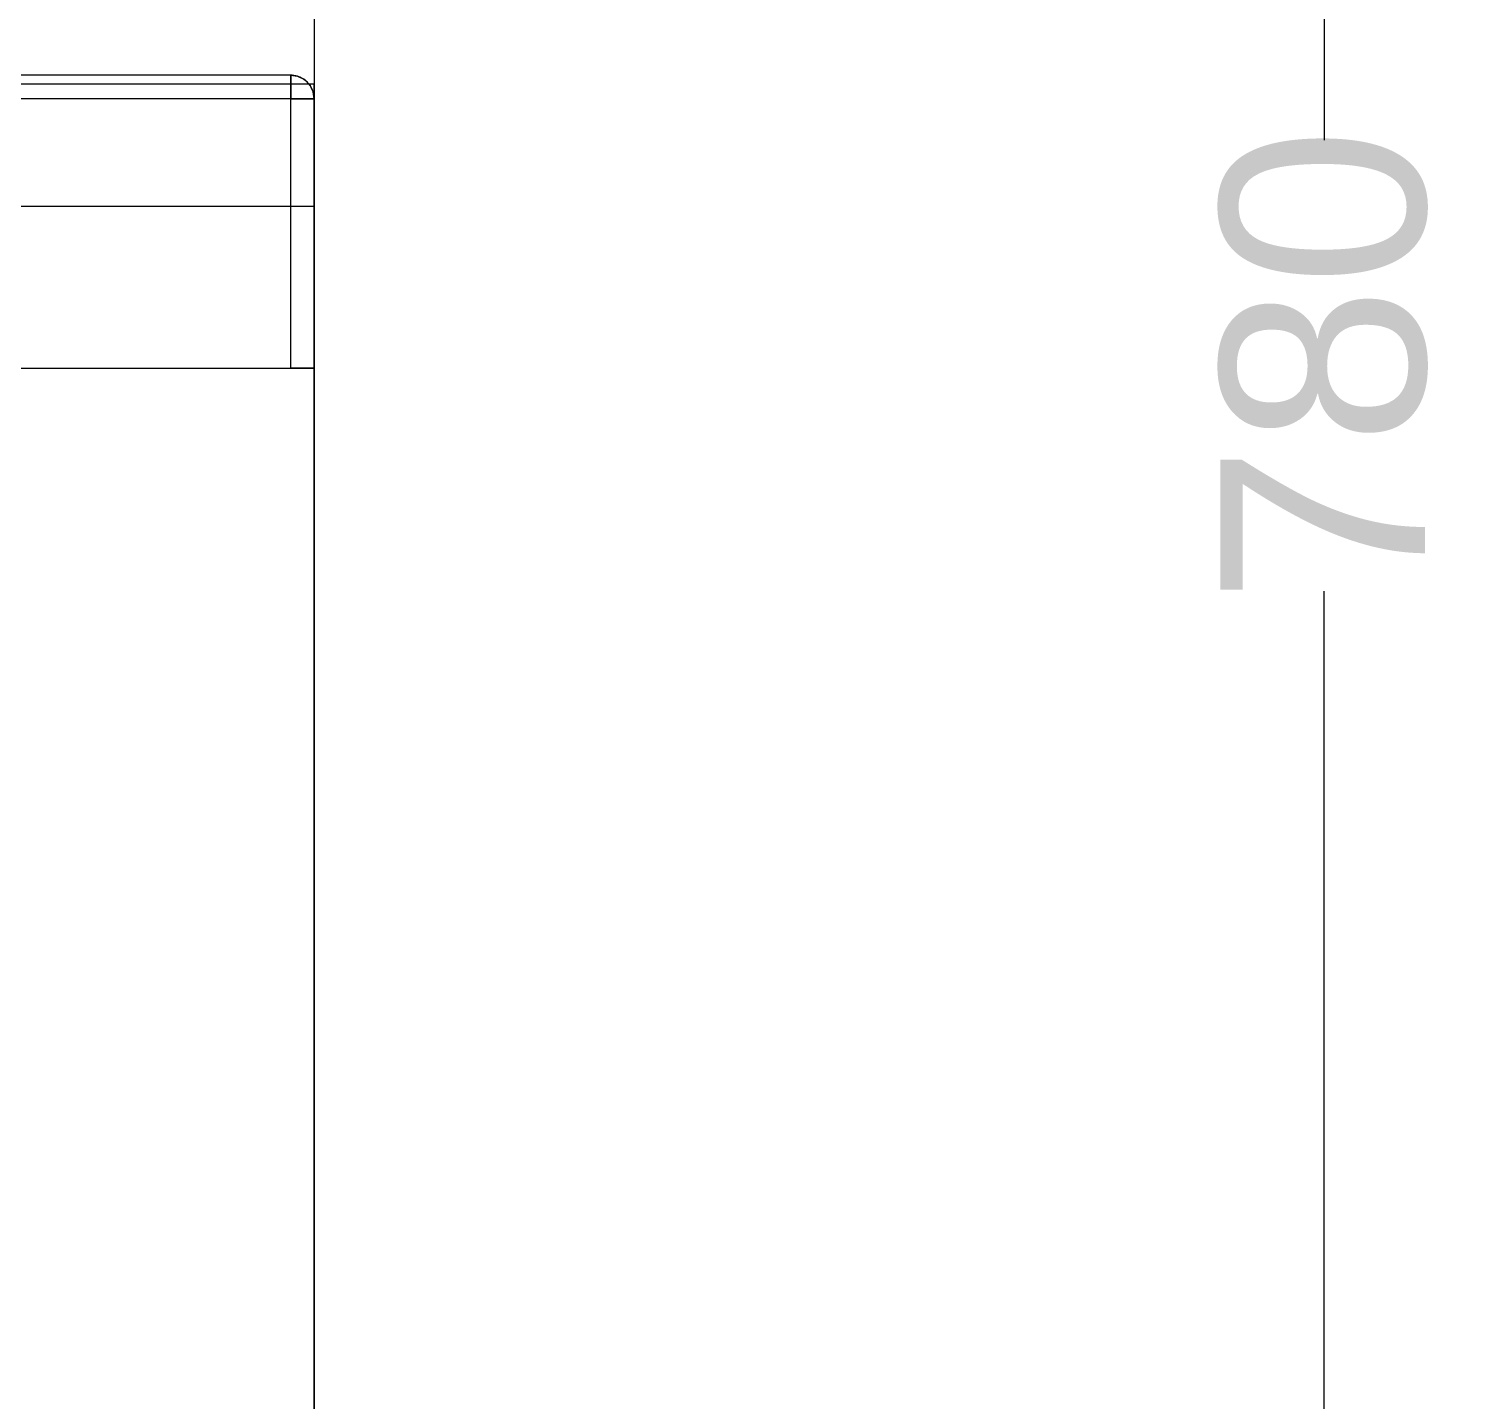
# Model space of a CAD drawing. Header units: millimetres. Extents: x 27531 to 32481, y 14140 to 19587.
# Drawn here: x 29658.3 to 29902.9, y 15342.3 to 15576.8 of the extents above; entities that cross this region are included whole.
import ezdxf

# ---------------------------------------------------------------- set-up
doc = ezdxf.new("R2010")
doc.units = ezdxf.units.MM
doc.header["$LTSCALE"] = 3
doc.layers.add('Warstwa 1', color=7, linetype='Continuous')
doc.styles.get("Standard").update_dxf_attribs({"font": 'arial.ttf'})
doc.dimstyles.new('MATEUSZ', dxfattribs={"dimtxt": 35, "dimasz": 16, "dimexe": 0.18, "dimexo": 0.0625, "dimgap": 0.09, "dimtad": 0, "dimdec": 0, "dimdsep": 46, "dimtxsty": 'Standard', "dimblk": 'DOT', "dimcen": 0.09, "dimse1": 1, "dimse2": 1, "dimadec": 0, "dimazin": 0, "dimtfac": 1, "dimtdec": 0, "dimtofl": 0, "dimtmove": 0, "dimatfit": 3, "dimfxl": 1, "dimtolj": 1, "dimtzin": 0, "dimlwd": 9, "dimlwe": 9, "dimarcsym": 0})

# ---------------------------------------------------------------- blocks, each defined once
blk = doc.blocks.new('_Dot')
at = {"color": 0, "linetype": 'ByBlock', "lineweight": -2}
blk.add_line((-0.5, 0), (-1, 0), dxfattribs=at)
at = {"color": 0, "linetype": 'ByBlock', "const_width": 0.5}
blk.add_lwpolyline([(-0.25, 0, 1), (0.25, 0, 1)], format="xyb", close=True, dxfattribs=at)
blk = doc.blocks.new('*D25')
at = {"color": 0, "lineweight": 9, "transparency": 16777216}
for p, q in [((29879.97, 15882.15), (29879.97, 15557.68)), ((29879.97, 15134.15), (29879.97, 15480.58))]:
    blk.add_line(p, q, dxfattribs=at)
at = {"layer": 'Defpoints', "color": 0, "transparency": 16777216}
for p in [(29827.85, 15898.15), (29879.97, 15898.15), (29827.85, 15118.15)]:
    blk.add_point(p, dxfattribs=at)
at = {"color": 0, "lineweight": 9, "transparency": 16777216, "xscale": 16, "yscale": 16, "zscale": 16}
for p, rotation in [((29879.97, 15898.15), 90), ((29879.97, 15118.15), 270)]:
    blk.add_blockref('_Dot', p, dxfattribs=dict(at, rotation=rotation))
at = {"color": 0, "transparency": 16777216, "insert": (29879.97, 15519.13), "char_height": 35, "attachment_point": 5, "rotation": 90}
blk.add_mtext('\\A1;780', dxfattribs=at)
blk = doc.blocks.new('qew')
at = {"layer": 'Warstwa 1', "color": 7, "lineweight": 18}
for points in [[(34377.803, 16847.312), (34371.961, 16847.312)], [(34377.803, 16847.312), (34371.961, 16847.312)], [(34377.803, 16847.312), (34371.961, 16847.312)], [(34377.803, 16847.312), (34371.961, 16847.312)], [(34377.803, 16846.804), (34377.803, 16847.312)], [(34377.803, 16847.312), (34377.803, 16846.804)], [(34378.311, 16846.804), (34371.961, 16846.804)], [(34377.803, 16846.804), (34371.961, 16846.804)], [(34377.803, 16846.804), (34371.961, 16846.804)], [(34378.311, 16846.804), (34371.961, 16846.804)], [(34377.803, 16840.962), (34377.803, 16846.804)], [(34378.311, 16846.804), (34377.803, 16846.804)], [(34377.803, 16846.804), (34378.311, 16846.804)], [(34377.803, 16840.962), (34377.803, 16846.804)], [(34378.311, 16840.962), (34378.311, 16846.804)], [(34378.311, 16840.962), (34378.311, 16846.804)], [(34378.311, 16840.962), (34378.311, 16846.804)], [(34378.311, 16840.962), (34378.311, 16846.804)], [(34371.961, 16840.962), (34378.311, 16840.962)], [(34371.961, 16840.962), (34378.311, 16840.962)], [(34371.961, 16840.962), (34378.311, 16840.962)], [(34371.961, 16840.962), (34377.803, 16840.962)], [(34371.961, 16840.962), (34378.311, 16840.962)], [(34371.961, 16840.962), (34377.803, 16840.962)], [(34378.311, 16840.962), (34377.803, 16840.962)], [(34378.311, 16840.962), (34378.311, 16840.962)], [(34378.311, 16840.962), (34378.311, 16840.962)], [(34378.311, 16840.962), (34378.311, 16840.962)], [(34378.311, 16840.962), (34378.311, 16840.962)]]:
    blk.add_lwpolyline(points, dxfattribs=at)
for points in [[(34378.311, 16881.602), (34378.311, 16869.226), (34378.311, 16856.851), (34378.311, 16844.475)], [(34378.311, 16881.602), (34378.311, 16870.107), (34378.311, 16858.613), (34378.311, 16847.118)], [(34378.311, 16881.602), (34378.311, 16870.107), (34378.311, 16858.613), (34378.311, 16847.118)], [(34378.311, 16881.602), (34378.311, 16869.226), (34378.311, 16856.851), (34378.311, 16844.475)], [(34378.311, 16847.118), (34376.194, 16847.118), (34374.077, 16847.118), (34371.961, 16847.118)], [(34378.311, 16847.118), (34376.194, 16847.118), (34374.077, 16847.118), (34371.961, 16847.118)], [(34378.311, 16847.118), (34376.194, 16847.118), (34374.077, 16847.118), (34371.961, 16847.118)], [(34378.311, 16847.118), (34376.194, 16847.118), (34374.077, 16847.118), (34371.961, 16847.118)], [(34378.311, 16844.475), (34378.311, 16845.356), (34378.311, 16846.237), (34378.311, 16847.118)], [(34378.311, 16847.118), (34378.311, 16829.826), (34378.311, 16812.534), (34378.311, 16795.242)], [(34378.311, 16844.475), (34378.311, 16845.356), (34378.311, 16846.237), (34378.311, 16847.118)], [(34378.311, 16844.475), (34378.311, 16845.356), (34378.311, 16846.237), (34378.311, 16847.118)], [(34378.311, 16847.118), (34378.311, 16829.826), (34378.311, 16812.534), (34378.311, 16795.242)], [(34378.311, 16844.475), (34378.311, 16845.356), (34378.311, 16846.237), (34378.311, 16847.118)], [(34371.961, 16844.475), (34374.077, 16844.475), (34376.194, 16844.475), (34378.311, 16844.475)], [(34371.961, 16844.475), (34374.077, 16844.475), (34376.194, 16844.475), (34378.311, 16844.475)], [(34371.961, 16844.475), (34374.077, 16844.475), (34376.194, 16844.475), (34378.311, 16844.475)], [(34371.961, 16844.475), (34374.077, 16844.475), (34376.194, 16844.475), (34378.311, 16844.475)], [(34378.311, 16844.475), (34378.311, 16828.064), (34378.311, 16811.653), (34378.311, 16795.242)], [(34378.311, 16844.475), (34378.311, 16828.064), (34378.311, 16811.653), (34378.311, 16795.242)], [(34371.961, 16840.962), (34374.077, 16840.962), (34376.194, 16840.962), (34378.311, 16840.962)], [(34371.961, 16840.962), (34374.077, 16840.962), (34376.194, 16840.962), (34378.311, 16840.962)], [(34378.311, 16795.242), (34378.311, 16810.482), (34378.311, 16825.722), (34378.311, 16840.962)], [(34378.311, 16795.242), (34378.311, 16810.482), (34378.311, 16825.722), (34378.311, 16840.962)], [(34378.311, 16795.242), (34378.311, 16810.482), (34378.311, 16825.722), (34378.311, 16840.962)], [(34378.311, 16795.242), (34378.311, 16810.482), (34378.311, 16825.722), (34378.311, 16840.962)]]:
    blk.add_open_spline(points, degree=3, dxfattribs=at)
for points, knots in [([(34377.803, 16847.312), (34377.867, 16847.312), (34377.932, 16847.298), (34377.996, 16847.272), (34378.126, 16847.218), (34378.217, 16847.127), (34378.27, 16846.998), (34378.297, 16846.933), (34378.311, 16846.868), (34378.311, 16846.804)], [0, 0, 0, 0, 1, 1, 1, 2, 2, 2, 3, 3, 3, 3]), ([(34378.311, 16846.804), (34378.311, 16846.828), (34378.308, 16846.855), (34378.305, 16846.88), (34378.301, 16846.904), (34378.295, 16846.929), (34378.288, 16846.952), (34378.282, 16846.975), (34378.273, 16846.997), (34378.263, 16847.018), (34378.254, 16847.039), (34378.242, 16847.059), (34378.231, 16847.077), (34378.219, 16847.095), (34378.206, 16847.113), (34378.193, 16847.129), (34378.148, 16847.183), (34378.096, 16847.223), (34378.041, 16847.252), (34377.986, 16847.282), (34377.931, 16847.299), (34377.872, 16847.307), (34377.849, 16847.31), (34377.826, 16847.312), (34377.803, 16847.312)], [0, 0, 0, 0, 1, 1, 1, 2, 2, 2, 3, 3, 3, 4, 4, 4, 5, 5, 5, 6, 6, 6, 7, 7, 7, 8, 8, 8, 8]), ([(34378.311, 16846.804), (34378.311, 16846.828), (34378.308, 16846.855), (34378.305, 16846.88), (34378.301, 16846.904), (34378.295, 16846.929), (34378.288, 16846.952), (34378.282, 16846.975), (34378.273, 16846.997), (34378.263, 16847.018), (34378.254, 16847.039), (34378.242, 16847.059), (34378.231, 16847.077), (34378.219, 16847.095), (34378.206, 16847.113), (34378.193, 16847.129), (34378.148, 16847.183), (34378.096, 16847.223), (34378.041, 16847.252), (34377.986, 16847.282), (34377.931, 16847.299), (34377.872, 16847.307), (34377.849, 16847.31), (34377.826, 16847.312), (34377.803, 16847.312)], [0, 0, 0, 0, 1, 1, 1, 2, 2, 2, 3, 3, 3, 4, 4, 4, 5, 5, 5, 6, 6, 6, 7, 7, 7, 8, 8, 8, 8]), ([(34378.311, 16846.804), (34378.311, 16846.868), (34378.297, 16846.933), (34378.27, 16846.998), (34378.217, 16847.127), (34378.126, 16847.218), (34377.996, 16847.272), (34377.932, 16847.298), (34377.867, 16847.312), (34377.803, 16847.312)], [0, 0, 0, 0, 1, 1, 1, 2, 2, 2, 3, 3, 3, 3]), ([(34377.803, 16840.962), (34377.839, 16840.962), (34377.879, 16840.962), (34377.915, 16840.962), (34377.951, 16840.962), (34377.989, 16840.962), (34378.022, 16840.962), (34378.056, 16840.962), (34378.089, 16840.962), (34378.118, 16840.962), (34378.148, 16840.962), (34378.175, 16840.962), (34378.198, 16840.962), (34378.222, 16840.962), (34378.242, 16840.962), (34378.258, 16840.962), (34378.275, 16840.962), (34378.287, 16840.962), (34378.296, 16840.962), (34378.306, 16840.962), (34378.311, 16840.962), (34378.311, 16840.962)], [0, 0, 0, 0, 1, 1, 1, 2, 2, 2, 3, 3, 3, 4, 4, 4, 5, 5, 5, 6, 6, 6, 7, 7, 7, 7])]:
    blk.add_open_spline(points, degree=3, knots=knots, dxfattribs=at)

msp = doc.modelspace()

# ---------------------------------------------------------------- block references
at = {"xscale": 7.89, "yscale": 7.89, "zscale": 7.89}
msp.add_blockref('qew', (-241537.73, -117356.48), dxfattribs=at)

# ---------------------------------------------------------------- dimensions: what is measured, and where the dimension line sits
dim = msp.add_linear_dim(base=(29879.97, 15898.15), p1=(29827.85, 15118.15), p2=(29827.85, 15898.15), angle=90, dimstyle='MATEUSZ')
dim.commit()
dim.dimension.update_dxf_attribs({"geometry": '*D25', "text_midpoint": (29879.97, 15519.13), "dimtype": 160})

doc.saveas('drawing.dxf')
